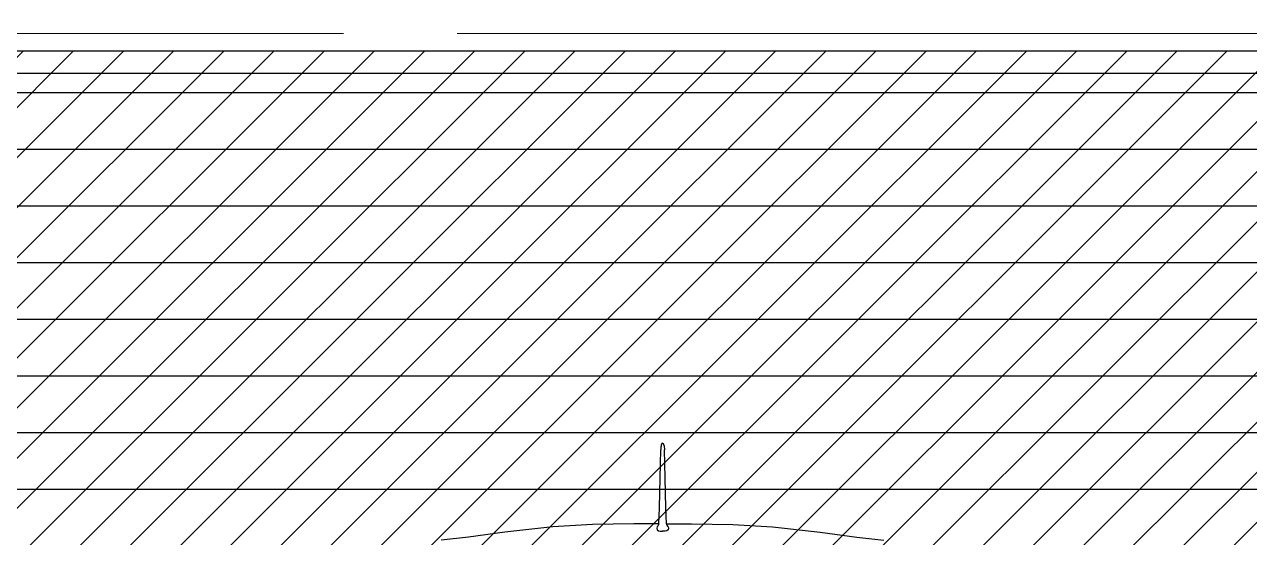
# Model space of a CAD drawing. Header units: metres. Extents: x -442 to 316, y -503 to 125.
# Drawn here: x 106.213 to 108.954, y -79.695 to -78.546 of the extents above; entities that cross this region are included whole.
import ezdxf

# ---------------------------------------------------------------- set-up
doc = ezdxf.new("R2010")
doc.units = ezdxf.units.M
for name, color, linetype in [('FIGURE_SAGOME', 252, 'Continuous'), ('SRAFA', 251, 'Continuous'), ('SRAFY', 3, 'Continuous'), ('ZDIVO', 1, 'Continuous')]:
    doc.layers.add(name, color=color, linetype=linetype)

msp = doc.modelspace()

# ---------------------------------------------------------------- hatches: boundary and pattern name
at = {"layer": 'SRAFA', "linetype": 'Continuous'}
h = msp.add_hatch(dxfattribs=at)
h.set_pattern_fill('LINE,_O', color=256, scale=0.04)
h.set_pattern_definition([(0, (252.01669, 140.37675), (0, 0.127), [])])
h.paths.add_polyline_path([(103.583033, -78.654917), (103.583033, -81.049402), (109.183033, -81.049402), (109.183033, -78.654917)])
at = {"layer": 'SRAFY', "linetype": 'Continuous', "lineweight": 0}
h = msp.add_hatch(dxfattribs=at)
h.set_pattern_fill('AR-RROOF', color=256, scale=0.01, style=0)
h.set_pattern_definition([(0, (116.50168, -124.22038), (0.5588, 0.254), [3.81, -0.508, 1.27, -0.254]), (0, (116.8395, -124.0934), (-0.254, 0.33782), [0.762, -0.08382, 1.524, -0.1905]), (0, (116.62868, -124.00448), (1.3208, 0.17018), [2.032, -0.3556, 1.016, -0.254])])
h.paths.add_polyline_path([(103.383033, -76.804917), (103.143033, -76.804917), (103.143033, -80.649402), (103.143033, -81.154917), (103.533033, -81.154917), (103.533033, -78.604917), (117.703033, -78.604917), (117.703033, -80.199957), (118.153033, -80.172646), (118.153033, -76.804917), (118.003033, -76.804917), (117.603033, -76.804917), (115.493033, -76.804917), (115.393033, -76.804917), (114.593033, -76.804917), (112.393033, -76.804917)])
h.paths.add_polyline_path([(110.700431, -77.621224), (111.280431, -77.621224), (111.280431, -77.874795), (110.700431, -77.874795)], flags=24)
at = {"layer": 'ZDIVO', "linetype": 'Continuous', "lineweight": 0}
h = msp.add_hatch(dxfattribs=at)
h.set_pattern_fill('ANSI31', color=256, scale=0.025, style=0)
h.set_pattern_definition([(45, (222.03104, 140.37675), (-0.0561266, 0.0561266), [])])
h.paths.add_polyline_path([(109.383033, -78.604917), (103.533033, -78.604917), (103.533033, -81.154917), (109.383033, -81.154917)])

# ---------------------------------------------------------------- linework, layer by layer
at = {"layer": 'FIGURE_SAGOME', "linetype": 'Continuous'}
for p, q in [((107.63474, -79.561354), (107.636385, -79.49835)), ((107.646242, -79.561354), (107.644597, -79.49835)), ((107.633502, -79.628477), (107.63474, -79.561354)), ((107.64748, -79.628477), (107.646242, -79.561354)), ((107.632061, -79.664774), (107.633502, -79.628477)), ((107.648921, -79.664774), (107.64748, -79.628477)), ((107.287612, -79.682872), (107.206179, -79.694276)), ((107.394818, -79.67148), (107.287612, -79.682872)), ((107.483514, -79.666258), (107.394818, -79.67148)), ((107.575987, -79.664774), (107.483514, -79.666258)), ((107.632061, -79.664774), (107.575987, -79.664774)), ((107.628455, -79.671553), (107.627543, -79.674021)), ((107.627543, -79.674021), (107.628133, -79.677777)), ((107.628133, -79.677777), (107.631191, -79.680191)), ((107.62985, -79.669621), (107.628455, -79.671553)), ((107.631459, -79.666293), (107.62985, -79.669621)), ((107.631191, -79.680191), (107.634839, -79.68062)), ((107.632061, -79.664774), (107.631459, -79.666293)), ((107.634839, -79.68062), (107.640491, -79.68062)), ((107.646142, -79.68062), (107.640491, -79.68062)), ((107.64979, -79.680191), (107.646142, -79.68062)), ((107.648921, -79.664774), (107.704994, -79.664774)), ((107.648921, -79.664774), (107.649522, -79.666293)), ((107.649522, -79.666293), (107.651132, -79.669621)), ((107.652848, -79.677777), (107.64979, -79.680191)), ((107.651132, -79.669621), (107.652526, -79.671553)), ((107.652526, -79.671553), (107.653438, -79.674021)), ((107.653438, -79.674021), (107.652848, -79.677777)), ((107.704994, -79.664774), (107.797467, -79.666258)), ((107.797467, -79.666258), (107.886163, -79.67148)), ((107.886163, -79.67148), (107.99337, -79.682872)), ((107.99337, -79.682872), (108.074803, -79.694276)), ((107.206179, -79.694276), (107.145212, -79.701402)), ((108.074803, -79.694276), (108.135769, -79.701402))]:
    msp.add_line(p, q, dxfattribs=at)
msp.add_ellipse((107.640491, -79.49835), major_axis=(0, 0.014718), ratio=0.27899252, start_param=0, end_param=1.57079633, dxfattribs=at)
at = {"layer": 'FIGURE_SAGOME', "linetype": 'Continuous', "extrusion": (0, 0, -1)}
msp.add_ellipse((107.640491, -79.49835), major_axis=(0, 0.014718), ratio=0.27899252, start_param=0, end_param=1.57079633, dxfattribs=at)
at = {"layer": 'SRAFY', "linetype": 'Continuous'}
for p, q in [((103.533033, -78.604917), (117.703033, -78.604917)), ((103.583033, -78.654917), (109.183033, -78.654917))]:
    msp.add_line(p, q, dxfattribs=at)

doc.saveas('drawing.dxf')
